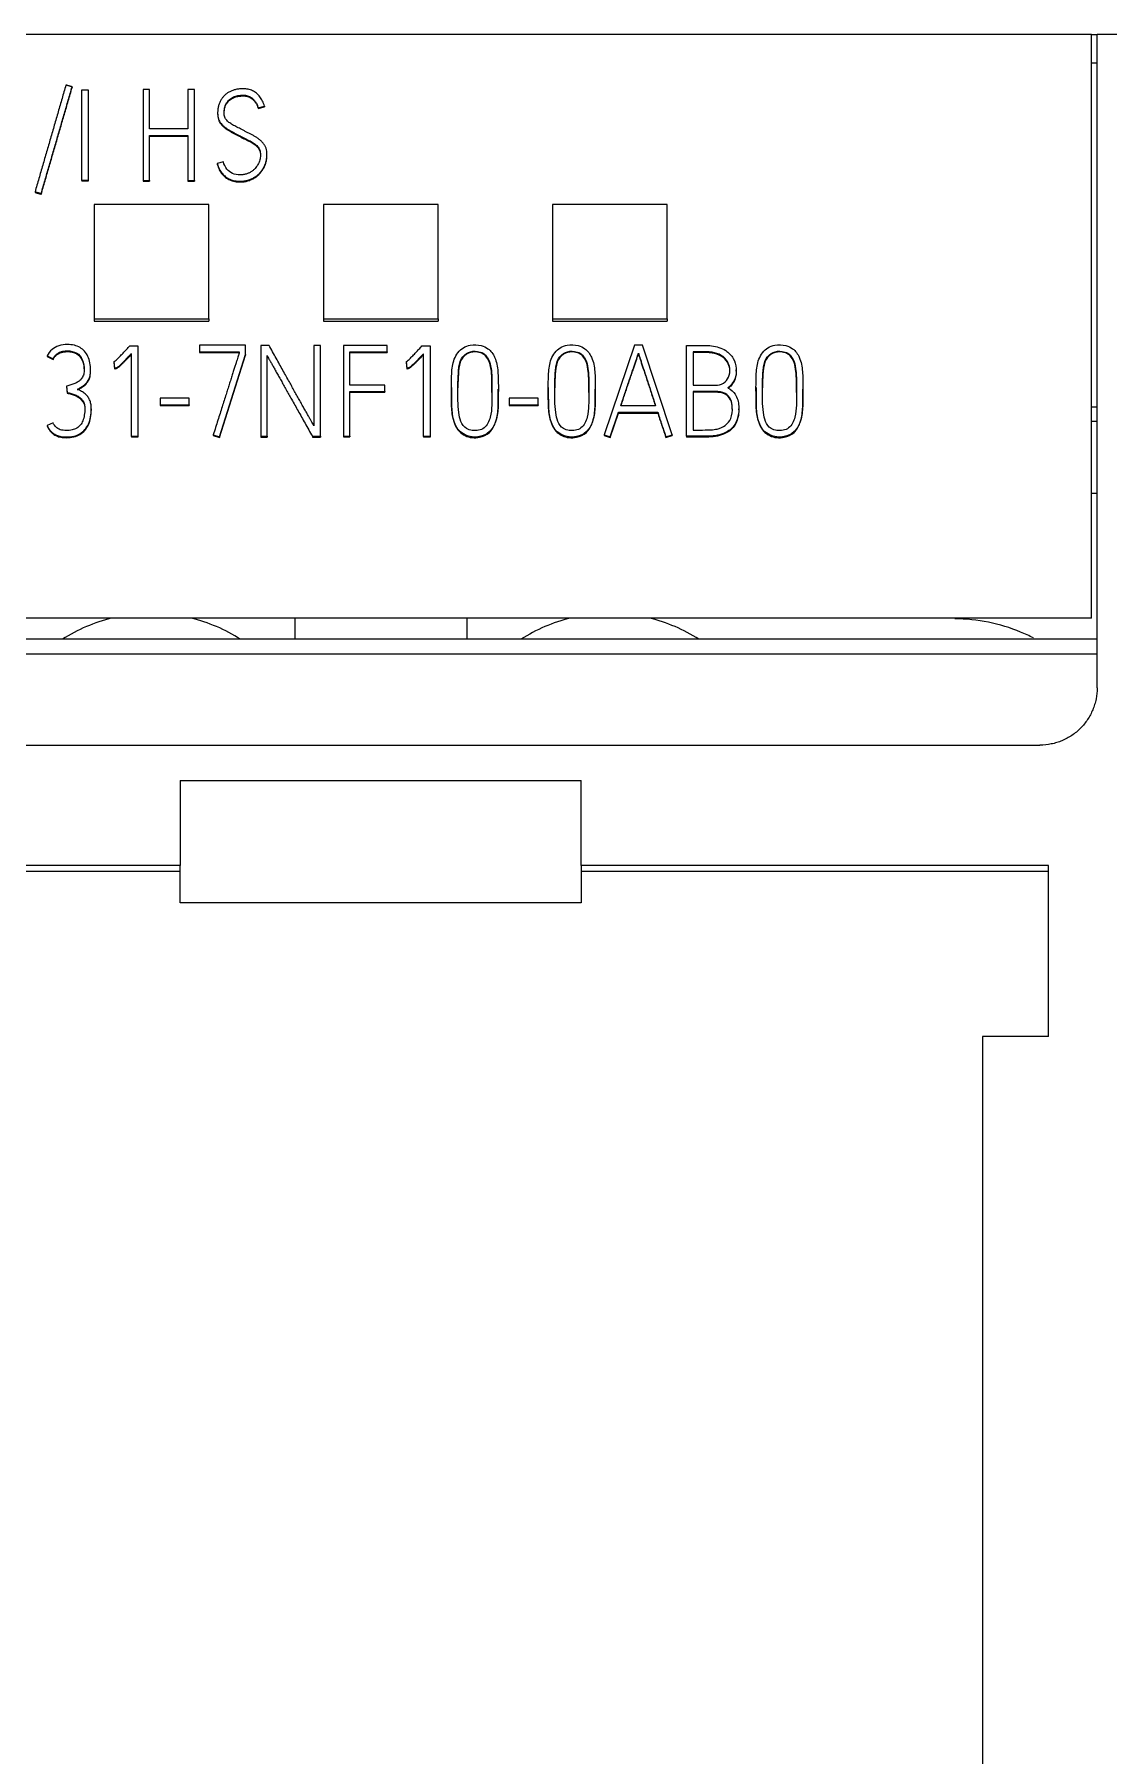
# Model space of a CAD drawing. Header units: millimetres. Extents: x 4137 to 6698, y 1400 to 3585.
# Drawn here: x 5984.41 to 6003.15, y 3342.76 to 3372.78 of the extents above; entities that cross this region are included whole.
import ezdxf

# ---------------------------------------------------------------- set-up
doc = ezdxf.new("R2010")
doc.units = ezdxf.units.MM
doc.layers.add('000-PI-Oprema', color=30, linetype='Continuous', lineweight=5)

msp = doc.modelspace()

# ---------------------------------------------------------------- linework, layer by layer
at = {"layer": '000-PI-Oprema', "color": 0, "linetype": 'ByBlock', "lineweight": 0}
for p, q in [((6002.848, 3372.785), (5978.048, 3372.785)), ((6002.848, 3372.785), (6002.948, 3372.785)), ((6002.848, 3362.602), (6002.848, 3372.785)), ((6007.848, 3372.785), (6002.948, 3372.785)), ((6002.948, 3372.285), (6002.848, 3372.285)), ((5985.064, 3371.87), (5985.064, 3371.858)), ((5986.304, 3371.822), (5986.304, 3370.239)), ((5986.415, 3371.822), (5986.304, 3371.822)), ((5986.415, 3371.135), (5986.415, 3371.822)), ((5987.198, 3371.822), (5987.085, 3371.822)), ((5987.085, 3371.822), (5987.085, 3371.135)), ((5987.198, 3370.239), (5987.198, 3371.822)), ((5988.312, 3371.503), (5988.421, 3371.533)), ((5988.312, 3371.49), (5988.421, 3371.521)), ((5988.312, 3371.503), (5988.312, 3371.49)), ((5988.421, 3371.533), (5988.421, 3371.521)), ((5987.602, 3371.413), (5987.602, 3371.401)), ((5987.085, 3371.135), (5986.415, 3371.135)), ((5986.415, 3370.239), (5986.415, 3371.023)), ((5986.415, 3371.023), (5987.085, 3371.023)), ((5986.415, 3371.01), (5987.085, 3371.01)), ((5987.085, 3371.023), (5987.085, 3370.239)), ((5987.704, 3370.561), (5987.596, 3370.53)), ((5988.463, 3370.675), (5988.463, 3370.688)), ((5987.596, 3370.53), (5987.596, 3370.517)), ((5984.416, 3370.041), (5984.416, 3370.028)), ((5984.524, 3370.01), (5984.524, 3369.998)), ((5985.235, 3370.237), (5985.235, 3370.224)), ((5985.345, 3370.237), (5985.345, 3370.224)), ((5986.304, 3370.239), (5986.304, 3370.226)), ((5986.304, 3370.239), (5986.415, 3370.239)), ((5986.304, 3370.226), (5986.415, 3370.226)), ((5986.415, 3370.239), (5986.415, 3370.226)), ((5987.085, 3370.239), (5987.085, 3370.226)), ((5987.085, 3370.239), (5987.198, 3370.239)), ((5987.085, 3370.226), (5987.198, 3370.226)), ((5987.198, 3370.239), (5987.198, 3370.226)), ((5985.448, 3369.82), (5985.448, 3367.822)), ((5987.448, 3369.82), (5985.448, 3369.82)), ((5987.448, 3367.822), (5987.448, 3369.82)), ((5989.448, 3369.82), (5989.448, 3367.822)), ((5991.448, 3369.82), (5989.448, 3369.82)), ((5991.448, 3367.822), (5991.448, 3369.82)), ((5993.448, 3369.82), (5993.448, 3367.822)), ((5995.448, 3369.82), (5993.448, 3369.82)), ((5995.448, 3367.822), (5995.448, 3369.82)), ((5985.448, 3367.822), (5985.448, 3367.783)), ((5985.448, 3367.822), (5987.448, 3367.822)), ((5985.448, 3367.783), (5987.448, 3367.783)), ((5987.448, 3367.822), (5987.448, 3367.783)), ((5989.448, 3367.822), (5989.448, 3367.783)), ((5989.448, 3367.822), (5991.448, 3367.822)), ((5989.448, 3367.783), (5991.448, 3367.783)), ((5991.448, 3367.822), (5991.448, 3367.783)), ((5993.448, 3367.822), (5993.448, 3367.783)), ((5993.448, 3367.822), (5995.448, 3367.822)), ((5993.448, 3367.783), (5995.448, 3367.783)), ((5995.448, 3367.822), (5995.448, 3367.783)), ((5986.069, 3367.352), (5986.209, 3367.352)), ((5986.209, 3367.352), (5986.209, 3365.771)), ((5987.289, 3367.363), (5987.289, 3367.25)), ((5988.088, 3367.363), (5987.289, 3367.363)), ((5988.088, 3367.202), (5988.088, 3367.363)), ((5988.355, 3367.36), (5988.355, 3365.773)), ((5988.499, 3367.36), (5988.355, 3367.36)), ((5989.395, 3367.36), (5989.282, 3367.36)), ((5989.282, 3367.36), (5989.282, 3365.956)), ((5989.395, 3365.773), (5989.395, 3367.36)), ((5989.797, 3367.36), (5989.797, 3365.778)), ((5990.558, 3367.36), (5989.797, 3367.36)), ((5990.558, 3367.248), (5990.558, 3367.36)), ((5991.168, 3367.352), (5991.308, 3367.352)), ((5991.308, 3367.352), (5991.308, 3365.771)), ((5994.874, 3367.363), (5994.344, 3365.798)), ((5995.016, 3367.363), (5994.874, 3367.363)), ((5995.534, 3365.798), (5995.016, 3367.363)), ((5995.784, 3365.773), (5995.784, 3367.358)), ((5984.629, 3367.176), (5984.629, 3367.163)), ((5984.629, 3367.176), (5984.731, 3367.125)), ((5984.629, 3367.163), (5984.731, 3367.112)), ((5984.731, 3367.125), (5984.731, 3367.112)), ((5985.8, 3367.077), (5985.8, 3367.064)), ((5985.807, 3366.96), (5985.8, 3367.077)), ((5985.807, 3366.947), (5985.8, 3367.064)), ((5985.807, 3366.96), (5985.807, 3366.947)), ((5986.098, 3365.771), (5986.098, 3367.215)), ((5987.289, 3367.25), (5987.289, 3367.238)), ((5987.289, 3367.25), (5987.977, 3367.25)), ((5987.289, 3367.238), (5987.977, 3367.238)), ((5987.633, 3365.767), (5988.088, 3367.202)), ((5987.633, 3365.754), (5988.088, 3367.189)), ((5987.977, 3367.25), (5987.977, 3367.22)), ((5988.088, 3367.202), (5988.088, 3367.189)), ((5988.466, 3365.773), (5988.466, 3367.182)), ((5989.91, 3366.667), (5989.91, 3367.248)), ((5989.91, 3367.248), (5990.558, 3367.248)), ((5989.91, 3367.236), (5990.558, 3367.236)), ((5990.558, 3367.248), (5990.558, 3367.236)), ((5990.9, 3367.077), (5990.9, 3367.064)), ((5990.907, 3366.96), (5990.9, 3367.077)), ((5990.907, 3366.947), (5990.9, 3367.064)), ((5990.907, 3366.96), (5990.907, 3366.947)), ((5991.197, 3365.771), (5991.197, 3367.215)), ((5994.945, 3367.222), (5994.945, 3367.209)), ((5995.897, 3367.246), (5995.897, 3366.665)), ((5985.385, 3366.915), (5985.385, 3366.936)), ((5990.518, 3366.667), (5989.91, 3366.667)), ((5990.518, 3366.557), (5990.518, 3366.667)), ((5996.652, 3366.91), (5996.652, 3366.931)), ((5984.968, 3366.647), (5984.968, 3366.635)), ((5984.968, 3366.647), (5984.975, 3366.537)), ((5984.968, 3366.635), (5984.975, 3366.525)), ((5984.975, 3366.537), (5984.975, 3366.525)), ((5986.599, 3366.436), (5986.599, 3366.324)), ((5987.105, 3366.436), (5986.599, 3366.436)), ((5987.105, 3366.324), (5987.105, 3366.436)), ((5989.91, 3365.778), (5989.91, 3366.557)), ((5989.91, 3366.557), (5990.518, 3366.557)), ((5989.91, 3366.544), (5990.518, 3366.544)), ((5990.518, 3366.557), (5990.518, 3366.544)), ((5991.681, 3366.624), (5991.681, 3366.612)), ((5992.5, 3366.581), (5992.5, 3366.593)), ((5992.691, 3366.436), (5992.691, 3366.324)), ((5993.197, 3366.436), (5992.691, 3366.436)), ((5993.197, 3366.324), (5993.197, 3366.436)), ((5993.372, 3366.624), (5993.372, 3366.612)), ((5994.191, 3366.581), (5994.191, 3366.593)), ((5995.897, 3366.555), (5995.897, 3365.883)), ((5996.996, 3366.624), (5996.996, 3366.612)), ((5997.815, 3366.581), (5997.815, 3366.593)), ((5985.399, 3366.228), (5985.399, 3366.25)), ((5986.599, 3366.324), (5986.599, 3366.311)), ((5986.599, 3366.324), (5987.105, 3366.324)), ((5986.599, 3366.311), (5987.105, 3366.311)), ((5987.105, 3366.324), (5987.105, 3366.311)), ((5992.691, 3366.324), (5992.691, 3366.311)), ((5992.691, 3366.324), (5993.197, 3366.324)), ((5992.691, 3366.311), (5993.197, 3366.311)), ((5993.197, 3366.324), (5993.197, 3366.311)), ((5994.451, 3365.762), (5994.597, 3366.192)), ((5994.451, 3365.75), (5994.597, 3366.179)), ((5994.597, 3366.192), (5994.597, 3366.179)), ((5994.597, 3366.192), (5995.283, 3366.192)), ((5994.597, 3366.179), (5995.283, 3366.179)), ((5995.245, 3366.304), (5994.635, 3366.304)), ((5995.283, 3366.192), (5995.283, 3366.179)), ((5996.697, 3366.238), (5996.697, 3366.251)), ((6002.848, 3366.285), (6002.948, 3366.285)), ((5984.731, 3366.009), (5984.629, 3365.963)), ((5984.629, 3365.963), (5984.629, 3365.95)), ((5986.098, 3365.771), (5986.098, 3365.759)), ((5986.209, 3365.771), (5986.098, 3365.771)), ((5986.209, 3365.759), (5986.098, 3365.759)), ((5986.209, 3365.771), (5986.209, 3365.759)), ((5987.527, 3365.802), (5987.527, 3365.789)), ((5987.527, 3365.802), (5987.633, 3365.767)), ((5987.527, 3365.789), (5987.633, 3365.754)), ((5987.633, 3365.767), (5987.633, 3365.754)), ((5988.355, 3365.773), (5988.466, 3365.773)), ((5988.355, 3365.773), (5988.355, 3365.761)), ((5988.355, 3365.761), (5988.466, 3365.761)), ((5988.466, 3365.773), (5988.466, 3365.761)), ((5989.256, 3365.773), (5989.256, 3365.761)), ((5989.256, 3365.773), (5989.395, 3365.773)), ((5989.256, 3365.761), (5989.395, 3365.761)), ((5989.395, 3365.773), (5989.395, 3365.761)), ((5989.797, 3365.778), (5989.797, 3365.765)), ((5989.797, 3365.778), (5989.91, 3365.778)), ((5989.797, 3365.765), (5989.91, 3365.765)), ((5989.91, 3365.778), (5989.91, 3365.765)), ((5991.308, 3365.771), (5991.197, 3365.771)), ((5991.197, 3365.771), (5991.197, 3365.759)), ((5991.308, 3365.759), (5991.197, 3365.759)), ((5991.308, 3365.771), (5991.308, 3365.759)), ((5994.344, 3365.798), (5994.344, 3365.785)), ((5994.344, 3365.798), (5994.451, 3365.762)), ((5994.344, 3365.785), (5994.451, 3365.75)), ((5994.451, 3365.762), (5994.451, 3365.75)), ((5995.425, 3365.762), (5995.534, 3365.798)), ((5995.425, 3365.75), (5995.534, 3365.785)), ((5995.425, 3365.762), (5995.425, 3365.75)), ((5995.534, 3365.798), (5995.534, 3365.785)), ((5995.784, 3365.773), (5995.784, 3365.761)), ((6002.848, 3366.035), (6002.948, 3366.035)), ((6002.848, 3364.78), (6002.948, 3364.78)), ((6002.848, 3362.602), (5978.048, 3362.602)), ((5988.948, 3362.602), (5988.948, 3362.234)), ((5991.948, 3362.602), (5991.948, 3362.234)), ((6002.948, 3362.234), (5977.948, 3362.234)), ((6002.948, 3361.97), (5977.948, 3361.97)), ((5978.948, 3360.385), (6001.948, 3360.385)), ((6001.952, 3360.385), (6001.951, 3360.385)), ((5993.948, 3359.763), (5986.948, 3359.763)), ((5986.948, 3358.285), (5978.798, 3358.285)), ((5986.948, 3358.179), (5986.948, 3358.285)), ((5993.948, 3358.285), (5993.948, 3358.179)), ((6002.098, 3358.285), (5993.948, 3358.285)), ((6002.098, 3355.305), (6002.098, 3358.285)), ((5986.948, 3358.179), (5978.798, 3358.179)), ((5986.948, 3357.635), (5986.948, 3358.179)), ((5993.948, 3358.179), (5993.948, 3357.635)), ((6002.098, 3358.179), (5993.948, 3358.179)), ((5993.948, 3357.635), (5986.948, 3357.635)), ((6002.098, 3355.305), (6000.948, 3355.305))]:
    msp.add_line(p, q, dxfattribs=at)
for centre, start, end in [((5986.448, 3359.785), 103.753, 122.3801), ((5986.448, 3359.785), 57.6199, 76.247), ((5994.448, 3359.785), 103.753, 122.3801), ((5994.448, 3359.785), 57.6199, 76.247)]:
    msp.add_arc(centre, 2.9, start, end, dxfattribs=at)
for points, knots in [([(6002.948, 3361.97), (6002.948, 3364.491), (6002.948, 3368.097), (6002.948, 3371.7), (6002.948, 3372.785)], [0, 0, 0, 0, 0.698854, 1, 1, 1, 1]), ([(5988.421, 3371.533), (5988.412, 3371.564), (5988.39, 3371.622), (5988.342, 3371.698), (5988.283, 3371.76), (5988.214, 3371.805), (5988.135, 3371.832), (5988.057, 3371.839), (5987.986, 3371.835), (5987.923, 3371.825), (5987.866, 3371.809), (5987.813, 3371.786), (5987.765, 3371.757), (5987.723, 3371.723), (5987.688, 3371.682), (5987.657, 3371.637), (5987.633, 3371.586), (5987.615, 3371.531), (5987.605, 3371.472), (5987.601, 3371.413), (5987.605, 3371.359), (5987.616, 3371.311), (5987.635, 3371.269), (5987.661, 3371.232), (5987.692, 3371.198), (5987.727, 3371.167), (5987.765, 3371.139), (5987.807, 3371.112), (5987.852, 3371.088), (5987.899, 3371.065), (5987.946, 3371.04), (5987.992, 3371.014), (5988.038, 3370.99), (5988.082, 3370.968), (5988.125, 3370.947), (5988.167, 3370.927), (5988.205, 3370.905), (5988.24, 3370.883), (5988.272, 3370.858), (5988.298, 3370.831), (5988.321, 3370.802), (5988.339, 3370.769), (5988.348, 3370.73), (5988.351, 3370.691), (5988.349, 3370.652), (5988.342, 3370.615), (5988.332, 3370.575), (5988.317, 3370.535), (5988.296, 3370.497), (5988.271, 3370.461), (5988.24, 3370.427), (5988.203, 3370.397), (5988.16, 3370.371), (5988.111, 3370.35), (5988.055, 3370.338), (5987.971, 3370.333), (5987.861, 3370.348), (5987.753, 3370.434), (5987.713, 3370.516), (5987.704, 3370.561)], [0, 0, 0, 0, 0.029502, 0.056552, 0.082213, 0.107035, 0.131706, 0.157625, 0.177725, 0.196768, 0.215008, 0.232485, 0.249262, 0.265692, 0.282067, 0.298646, 0.315747, 0.333416, 0.35172, 0.370963, 0.387214, 0.402039, 0.415923, 0.429557, 0.443355, 0.457518, 0.472137, 0.48722, 0.502837, 0.518847, 0.535063, 0.551489, 0.567151, 0.582304, 0.596956, 0.611001, 0.624363, 0.637091, 0.649186, 0.660727, 0.671894, 0.683121, 0.695107, 0.708316, 0.719066, 0.730707, 0.743348, 0.756492, 0.769735, 0.783289, 0.797204, 0.811603, 0.826753, 0.842746, 0.859925, 0.878764, 0.920226, 0.957605, 1, 1, 1, 1]), ([(5987.596, 3370.53), (5987.605, 3370.498), (5987.628, 3370.439), (5987.677, 3370.361), (5987.74, 3370.299), (5987.815, 3370.255), (5987.902, 3370.229), (5987.987, 3370.222), (5988.064, 3370.227), (5988.131, 3370.24), (5988.192, 3370.263), (5988.247, 3370.293), (5988.297, 3370.328), (5988.34, 3370.369), (5988.377, 3370.415), (5988.408, 3370.465), (5988.432, 3370.518), (5988.45, 3370.574), (5988.461, 3370.631), (5988.465, 3370.689), (5988.461, 3370.745), (5988.449, 3370.798), (5988.427, 3370.845), (5988.399, 3370.886), (5988.366, 3370.923), (5988.328, 3370.955), (5988.286, 3370.985), (5988.242, 3371.013), (5988.194, 3371.037), (5988.144, 3371.062), (5988.095, 3371.087), (5988.048, 3371.112), (5988.003, 3371.136), (5987.961, 3371.157), (5987.92, 3371.178), (5987.882, 3371.197), (5987.847, 3371.218), (5987.815, 3371.239), (5987.786, 3371.261), (5987.762, 3371.285), (5987.741, 3371.312), (5987.726, 3371.341), (5987.717, 3371.375), (5987.714, 3371.42), (5987.718, 3371.473), (5987.73, 3371.531), (5987.751, 3371.578), (5987.779, 3371.617), (5987.809, 3371.65), (5987.843, 3371.675), (5987.879, 3371.694), (5987.917, 3371.709), (5987.954, 3371.717), (5987.99, 3371.721), (5988.022, 3371.724), (5988.055, 3371.726), (5988.089, 3371.723), (5988.126, 3371.716), (5988.158, 3371.703), (5988.187, 3371.686), (5988.213, 3371.667), (5988.235, 3371.645), (5988.254, 3371.622), (5988.271, 3371.598), (5988.285, 3371.573), (5988.296, 3371.548), (5988.305, 3371.525), (5988.31, 3371.51), (5988.312, 3371.503)], [0, 0, 0, 0, 0.030216, 0.057834, 0.084112, 0.110126, 0.13699, 0.166062, 0.187444, 0.207786, 0.227532, 0.246694, 0.265147, 0.28321, 0.301078, 0.318906, 0.33698, 0.354995, 0.372624, 0.390132, 0.408102, 0.424528, 0.439934, 0.454952, 0.469937, 0.485134, 0.500714, 0.516729, 0.533253, 0.550073, 0.566929, 0.583824, 0.598837, 0.613277, 0.627146, 0.64033, 0.652736, 0.664395, 0.675364, 0.685785, 0.695827, 0.705789, 0.716159, 0.727332, 0.74751, 0.765141, 0.780786, 0.795151, 0.808601, 0.821478, 0.833928, 0.845962, 0.857807, 0.868933, 0.878649, 0.88698, 0.899043, 0.910208, 0.920757, 0.930874, 0.940594, 0.950061, 0.959303, 0.96829, 0.9771, 0.985473, 0.993098, 1, 1, 1, 1]), ([(5987.715, 3371.405), (5987.716, 3371.425), (5987.718, 3371.463), (5987.73, 3371.518), (5987.751, 3371.565), (5987.779, 3371.604), (5987.809, 3371.637), (5987.843, 3371.662), (5987.879, 3371.682), (5987.917, 3371.696), (5987.954, 3371.704), (5987.99, 3371.708), (5988.022, 3371.711), (5988.055, 3371.713), (5988.089, 3371.711), (5988.126, 3371.703), (5988.158, 3371.69), (5988.187, 3371.673), (5988.213, 3371.654), (5988.235, 3371.632), (5988.254, 3371.609), (5988.271, 3371.585), (5988.285, 3371.56), (5988.296, 3371.535), (5988.305, 3371.512), (5988.31, 3371.497), (5988.312, 3371.49)], [0, 0, 0, 0, 0.065823, 0.131059, 0.188942, 0.242091, 0.291852, 0.339495, 0.385558, 0.430084, 0.473906, 0.515072, 0.551021, 0.581842, 0.626473, 0.667782, 0.706813, 0.744244, 0.780205, 0.815232, 0.849428, 0.882676, 0.915274, 0.946254, 0.974465, 1, 1, 1, 1]), ([(5987.602, 3371.407), (5987.602, 3371.404), (5987.602, 3371.383), (5987.605, 3371.346), (5987.616, 3371.298), (5987.635, 3371.256), (5987.661, 3371.219), (5987.692, 3371.185), (5987.727, 3371.154), (5987.765, 3371.126), (5987.807, 3371.1), (5987.852, 3371.076), (5987.899, 3371.052), (5987.946, 3371.027), (5987.992, 3371.002), (5988.038, 3370.977), (5988.082, 3370.955), (5988.125, 3370.935), (5988.167, 3370.915), (5988.205, 3370.893), (5988.24, 3370.87), (5988.272, 3370.846), (5988.298, 3370.819), (5988.321, 3370.789), (5988.339, 3370.756), (5988.348, 3370.718), (5988.35, 3370.691), (5988.35, 3370.677)], [0, 0, 0, 0, 0.008262, 0.056111, 0.099761, 0.14064, 0.180782, 0.221408, 0.263107, 0.306149, 0.350557, 0.396538, 0.443676, 0.491422, 0.539784, 0.585899, 0.630514, 0.673652, 0.715005, 0.754346, 0.79182, 0.827432, 0.861414, 0.894293, 0.927346, 0.962637, 1, 1, 1, 1]), ([(5987.596, 3370.517), (5987.605, 3370.486), (5987.628, 3370.426), (5987.677, 3370.348), (5987.74, 3370.287), (5987.815, 3370.242), (5987.902, 3370.216), (5987.987, 3370.209), (5988.064, 3370.214), (5988.131, 3370.227), (5988.192, 3370.25), (5988.247, 3370.28), (5988.297, 3370.316), (5988.34, 3370.356), (5988.377, 3370.402), (5988.408, 3370.452), (5988.432, 3370.506), (5988.45, 3370.561), (5988.461, 3370.618), (5988.463, 3370.657), (5988.463, 3370.677), (5988.463, 3370.677)], [0, 0, 0, 0, 0.077352, 0.148056, 0.215328, 0.281923, 0.350695, 0.425118, 0.479856, 0.531932, 0.582482, 0.631538, 0.678776, 0.725017, 0.770759, 0.816399, 0.862669, 0.908787, 0.953917, 0.998739, 1, 1, 1, 1]), ([(5985.159, 3366.597), (5985.168, 3366.601), (5985.186, 3366.61), (5985.213, 3366.626), (5985.239, 3366.642), (5985.265, 3366.66), (5985.29, 3366.681), (5985.313, 3366.704), (5985.334, 3366.731), (5985.351, 3366.761), (5985.367, 3366.794), (5985.378, 3366.832), (5985.384, 3366.876), (5985.387, 3366.951), (5985.379, 3367.051), (5985.345, 3367.167), (5985.286, 3367.26), (5985.204, 3367.327), (5985.099, 3367.367), (5984.972, 3367.378), (5984.834, 3367.363), (5984.706, 3367.292), (5984.648, 3367.219), (5984.629, 3367.176)], [0, 0, 0, 0, 0.019459, 0.039301, 0.05955, 0.080105, 0.100989, 0.122386, 0.144292, 0.16684, 0.190353, 0.215738, 0.244087, 0.27581, 0.363621, 0.439823, 0.508996, 0.575574, 0.644592, 0.722009, 0.822031, 0.909956, 1, 1, 1, 1]), ([(5984.731, 3367.125), (5984.736, 3367.134), (5984.746, 3367.152), (5984.763, 3367.176), (5984.782, 3367.197), (5984.803, 3367.213), (5984.824, 3367.228), (5984.846, 3367.239), (5984.868, 3367.247), (5984.891, 3367.254), (5984.915, 3367.258), (5984.938, 3367.261), (5984.961, 3367.263), (5985.031, 3367.265), (5985.15, 3367.246), (5985.262, 3367.104), (5985.275, 3366.971), (5985.271, 3366.878), (5985.262, 3366.838), (5985.246, 3366.804), (5985.225, 3366.774), (5985.201, 3366.749), (5985.174, 3366.727), (5985.143, 3366.709), (5985.111, 3366.693), (5985.076, 3366.68), (5985.04, 3366.669), (5985.004, 3366.658), (5984.98, 3366.651), (5984.968, 3366.647)], [0, 0, 0, 0, 0.025161, 0.048595, 0.070641, 0.091589, 0.111603, 0.13094, 0.14993, 0.168791, 0.187661, 0.206323, 0.224495, 0.242226, 0.372375, 0.490579, 0.643633, 0.679942, 0.712328, 0.741834, 0.769901, 0.797396, 0.824894, 0.852838, 0.881452, 0.911007, 0.940973, 0.970636, 1, 1, 1, 1]), ([(5985.8, 3367.077), (5985.82, 3367.093), (5985.856, 3367.125), (5985.911, 3367.181), (5985.963, 3367.236), (5986.018, 3367.295), (5986.051, 3367.332), (5986.069, 3367.352)], [0, 0, 0, 0, 0.198846, 0.377684, 0.606339, 0.795382, 1, 1, 1, 1]), ([(5989.282, 3365.956), (5989.277, 3365.965), (5989.266, 3365.986), (5989.245, 3366.023), (5989.22, 3366.069), (5989.189, 3366.123), (5989.155, 3366.183), (5989.118, 3366.249), (5989.078, 3366.321), (5989.035, 3366.397), (5988.991, 3366.476), (5988.946, 3366.558), (5988.9, 3366.64), (5988.832, 3366.761), (5988.74, 3366.926), (5988.622, 3367.139), (5988.541, 3367.285), (5988.499, 3367.36)], [0, 0, 0, 0, 0.019057, 0.045144, 0.078261, 0.117077, 0.160259, 0.207807, 0.259003, 0.31313, 0.370188, 0.428711, 0.487234, 0.545757, 0.688172, 0.839586, 1, 1, 1, 1]), ([(5990.9, 3367.077), (5990.919, 3367.093), (5990.956, 3367.125), (5991.01, 3367.181), (5991.063, 3367.236), (5991.117, 3367.295), (5991.151, 3367.332), (5991.168, 3367.352)], [0, 0, 0, 0, 0.198846, 0.377684, 0.606339, 0.795382, 1, 1, 1, 1]), ([(5992.011, 3367.363), (5991.968, 3367.355), (5991.844, 3367.314), (5991.71, 3367.122), (5991.678, 3366.825), (5991.682, 3366.528), (5991.681, 3366.273), (5991.711, 3366.063), (5991.771, 3365.898), (5991.953, 3365.764), (5992.155, 3365.745), (5992.359, 3365.84), (5992.469, 3366.034), (5992.5, 3366.267), (5992.5, 3366.522), (5992.501, 3366.776), (5992.489, 3366.989), (5992.436, 3367.174), (5992.345, 3367.3), (5992.185, 3367.372), (5992.074, 3367.374), (5992.011, 3367.363)], [0, 0, 0, 0, 0.03125, 0.09375, 0.15625, 0.25, 0.3125, 0.34375, 0.40625, 0.4375, 0.5, 0.546875, 0.59375, 0.65625, 0.71875, 0.78125, 0.84375, 0.875, 0.921875, 0.953125, 1, 1, 1, 1]), ([(5992.237, 3367.222), (5992.207, 3367.24), (5992.118, 3367.263), (5991.973, 3367.255), (5991.83, 3367.121), (5991.805, 3366.922), (5991.792, 3366.716), (5991.795, 3366.538), (5991.795, 3366.363), (5991.804, 3366.205), (5991.837, 3366.032), (5991.921, 3365.907), (5992.081, 3365.862), (5992.273, 3365.889), (5992.374, 3366.11), (5992.389, 3366.347), (5992.389, 3366.596), (5992.388, 3366.823), (5992.372, 3366.999), (5992.329, 3367.134), (5992.267, 3367.204), (5992.237, 3367.222)], [0, 0, 0, 0, 0.03125, 0.078125, 0.125, 0.1875, 0.25, 0.3125, 0.34375, 0.40625, 0.453125, 0.5, 0.53125, 0.59375, 0.65625, 0.71875, 0.8125, 0.875, 0.921875, 0.96875, 1, 1, 1, 1]), ([(5993.702, 3367.363), (5993.659, 3367.355), (5993.535, 3367.314), (5993.401, 3367.122), (5993.369, 3366.825), (5993.373, 3366.528), (5993.372, 3366.273), (5993.402, 3366.063), (5993.462, 3365.898), (5993.644, 3365.764), (5993.846, 3365.745), (5994.05, 3365.84), (5994.16, 3366.034), (5994.191, 3366.267), (5994.191, 3366.522), (5994.192, 3366.776), (5994.18, 3366.989), (5994.127, 3367.174), (5994.036, 3367.3), (5993.876, 3367.372), (5993.765, 3367.374), (5993.702, 3367.363)], [0, 0, 0, 0, 0.03125, 0.09375, 0.15625, 0.25, 0.3125, 0.34375, 0.40625, 0.4375, 0.5, 0.546875, 0.59375, 0.65625, 0.71875, 0.78125, 0.84375, 0.875, 0.921875, 0.953125, 1, 1, 1, 1]), ([(5993.928, 3367.222), (5993.898, 3367.24), (5993.809, 3367.263), (5993.664, 3367.255), (5993.521, 3367.121), (5993.496, 3366.922), (5993.483, 3366.716), (5993.486, 3366.538), (5993.486, 3366.363), (5993.495, 3366.205), (5993.528, 3366.032), (5993.612, 3365.907), (5993.772, 3365.862), (5993.964, 3365.889), (5994.065, 3366.11), (5994.08, 3366.347), (5994.08, 3366.596), (5994.078, 3366.823), (5994.063, 3366.999), (5994.02, 3367.134), (5993.958, 3367.204), (5993.928, 3367.222)], [0, 0, 0, 0, 0.03125, 0.078125, 0.125, 0.1875, 0.25, 0.3125, 0.34375, 0.40625, 0.453125, 0.5, 0.53125, 0.59375, 0.65625, 0.71875, 0.8125, 0.875, 0.921875, 0.96875, 1, 1, 1, 1]), ([(5995.784, 3367.358), (5995.843, 3367.359), (5995.989, 3367.356), (5996.222, 3367.369), (5996.457, 3367.297), (5996.612, 3367.142), (5996.662, 3366.962), (5996.644, 3366.8), (5996.581, 3366.685), (5996.53, 3366.637), (5996.506, 3366.619)], [0, 0, 0, 0, 0.121799, 0.300471, 0.478612, 0.608153, 0.736749, 0.853072, 0.938599, 1, 1, 1, 1]), ([(5997.326, 3367.363), (5997.283, 3367.355), (5997.159, 3367.314), (5997.025, 3367.122), (5996.993, 3366.825), (5996.997, 3366.528), (5996.996, 3366.273), (5997.026, 3366.063), (5997.086, 3365.898), (5997.268, 3365.764), (5997.47, 3365.745), (5997.674, 3365.84), (5997.784, 3366.034), (5997.815, 3366.267), (5997.815, 3366.522), (5997.816, 3366.776), (5997.804, 3366.989), (5997.751, 3367.174), (5997.66, 3367.3), (5997.5, 3367.372), (5997.389, 3367.374), (5997.326, 3367.363)], [0, 0, 0, 0, 0.03125, 0.09375, 0.15625, 0.25, 0.3125, 0.34375, 0.40625, 0.4375, 0.5, 0.546875, 0.59375, 0.65625, 0.71875, 0.78125, 0.84375, 0.875, 0.921875, 0.953125, 1, 1, 1, 1]), ([(5997.552, 3367.222), (5997.522, 3367.24), (5997.433, 3367.263), (5997.287, 3367.255), (5997.145, 3367.121), (5997.12, 3366.922), (5997.107, 3366.716), (5997.11, 3366.538), (5997.11, 3366.363), (5997.118, 3366.205), (5997.152, 3366.032), (5997.236, 3365.907), (5997.396, 3365.862), (5997.587, 3365.889), (5997.689, 3366.11), (5997.704, 3366.347), (5997.704, 3366.596), (5997.702, 3366.823), (5997.687, 3366.999), (5997.643, 3367.134), (5997.582, 3367.204), (5997.552, 3367.222)], [0, 0, 0, 0, 0.03125, 0.078125, 0.125, 0.1875, 0.25, 0.3125, 0.34375, 0.40625, 0.453125, 0.5, 0.53125, 0.59375, 0.65625, 0.71875, 0.8125, 0.875, 0.921875, 0.96875, 1, 1, 1, 1]), ([(5984.731, 3367.112), (5984.736, 3367.122), (5984.746, 3367.139), (5984.763, 3367.164), (5984.782, 3367.184), (5984.803, 3367.201), (5984.824, 3367.215), (5984.846, 3367.226), (5984.868, 3367.234), (5984.891, 3367.241), (5984.915, 3367.246), (5984.938, 3367.249), (5984.961, 3367.251), (5985.031, 3367.252), (5985.15, 3367.233), (5985.259, 3367.095), (5985.272, 3366.985), (5985.272, 3366.925)], [0, 0, 0, 0, 0.039855, 0.076975, 0.111896, 0.145077, 0.176779, 0.207409, 0.237489, 0.267365, 0.297255, 0.326816, 0.355601, 0.383686, 0.589842, 0.777078, 1, 1, 1, 1]), ([(5986.098, 3367.215), (5986.08, 3367.196), (5986.047, 3367.161), (5986, 3367.113), (5985.961, 3367.073), (5985.929, 3367.041), (5985.901, 3367.015), (5985.878, 3366.995), (5985.859, 3366.98), (5985.844, 3366.97), (5985.832, 3366.964), (5985.822, 3366.962), (5985.814, 3366.96), (5985.809, 3366.96), (5985.807, 3366.96)], [0, 0, 0, 0, 0.200504, 0.370797, 0.510902, 0.6264, 0.722885, 0.800448, 0.861213, 0.907383, 0.939504, 0.963232, 0.983337, 1, 1, 1, 1]), ([(5986.098, 3367.202), (5986.08, 3367.183), (5986.047, 3367.148), (5986, 3367.1), (5985.961, 3367.06), (5985.929, 3367.028), (5985.901, 3367.003), (5985.878, 3366.982), (5985.859, 3366.968), (5985.844, 3366.957), (5985.832, 3366.952), (5985.822, 3366.949), (5985.814, 3366.948), (5985.809, 3366.947), (5985.807, 3366.947)], [0, 0, 0, 0, 0.200504, 0.370797, 0.510902, 0.6264, 0.722885, 0.800448, 0.861213, 0.907383, 0.939504, 0.963232, 0.983337, 1, 1, 1, 1]), ([(5987.977, 3367.22), (5987.976, 3367.217), (5987.972, 3367.206), (5987.965, 3367.184), (5987.954, 3367.15), (5987.94, 3367.105), (5987.922, 3367.051), (5987.902, 3366.988), (5987.88, 3366.918), (5987.856, 3366.843), (5987.831, 3366.762), (5987.804, 3366.677), (5987.777, 3366.591), (5987.735, 3366.461), (5987.679, 3366.282), (5987.605, 3366.048), (5987.553, 3365.886), (5987.527, 3365.802)], [0, 0, 0, 0, 0.006664, 0.022274, 0.046836, 0.07897, 0.117297, 0.161819, 0.211415, 0.264968, 0.322476, 0.382404, 0.443215, 0.50491, 0.65714, 0.82217, 1, 1, 1, 1]), ([(5988.466, 3367.182), (5988.47, 3367.174), (5988.481, 3367.153), (5988.5, 3367.118), (5988.526, 3367.073), (5988.556, 3367.02), (5988.59, 3366.959), (5988.627, 3366.893), (5988.668, 3366.822), (5988.71, 3366.746), (5988.754, 3366.666), (5988.8, 3366.584), (5988.847, 3366.502), (5988.916, 3366.379), (5989.009, 3366.212), (5989.13, 3365.997), (5989.213, 3365.85), (5989.256, 3365.773)], [0, 0, 0, 0, 0.017881, 0.043036, 0.075471, 0.113785, 0.156579, 0.203853, 0.254825, 0.308715, 0.365522, 0.423995, 0.482881, 0.542179, 0.685414, 0.838021, 1, 1, 1, 1]), ([(5991.197, 3367.215), (5991.179, 3367.196), (5991.146, 3367.161), (5991.1, 3367.113), (5991.061, 3367.073), (5991.028, 3367.041), (5991, 3367.015), (5990.977, 3366.995), (5990.958, 3366.98), (5990.943, 3366.97), (5990.931, 3366.964), (5990.921, 3366.962), (5990.914, 3366.96), (5990.909, 3366.96), (5990.907, 3366.96)], [0, 0, 0, 0, 0.200504, 0.370797, 0.510902, 0.6264, 0.722885, 0.800448, 0.861213, 0.907383, 0.939504, 0.963232, 0.983337, 1, 1, 1, 1]), ([(5991.197, 3367.202), (5991.179, 3367.183), (5991.146, 3367.148), (5991.1, 3367.1), (5991.061, 3367.06), (5991.028, 3367.028), (5991, 3367.003), (5990.977, 3366.982), (5990.958, 3366.968), (5990.943, 3366.957), (5990.931, 3366.952), (5990.921, 3366.949), (5990.914, 3366.948), (5990.909, 3366.947), (5990.907, 3366.947)], [0, 0, 0, 0, 0.200504, 0.370797, 0.510902, 0.6264, 0.722885, 0.800448, 0.861213, 0.907383, 0.939504, 0.963232, 0.983337, 1, 1, 1, 1]), ([(5992.237, 3367.209), (5992.207, 3367.228), (5992.118, 3367.25), (5991.973, 3367.243), (5991.83, 3367.108), (5991.805, 3366.91), (5991.795, 3366.746), (5991.794, 3366.649), (5991.794, 3366.622)], [0, 0, 0, 0, 0.114194, 0.285486, 0.456777, 0.685166, 0.913555, 1, 1, 1, 1]), ([(5992.389, 3366.535), (5992.389, 3366.563), (5992.389, 3366.661), (5992.388, 3366.81), (5992.372, 3366.986), (5992.329, 3367.122), (5992.267, 3367.191), (5992.237, 3367.209)], [0, 0, 0, 0, 0.115044, 0.410029, 0.631268, 0.852507, 1, 1, 1, 1]), ([(5993.928, 3367.209), (5993.898, 3367.228), (5993.809, 3367.25), (5993.664, 3367.243), (5993.521, 3367.108), (5993.496, 3366.91), (5993.486, 3366.746), (5993.485, 3366.649), (5993.485, 3366.622)], [0, 0, 0, 0, 0.114194, 0.285486, 0.456777, 0.685166, 0.913555, 1, 1, 1, 1]), ([(5994.08, 3366.535), (5994.08, 3366.563), (5994.08, 3366.661), (5994.078, 3366.81), (5994.063, 3366.986), (5994.02, 3367.122), (5993.958, 3367.191), (5993.928, 3367.209)], [0, 0, 0, 0, 0.115044, 0.410029, 0.631268, 0.852507, 1, 1, 1, 1]), ([(5994.635, 3366.304), (5994.646, 3366.336), (5994.668, 3366.402), (5994.701, 3366.5), (5994.734, 3366.599), (5994.767, 3366.696), (5994.799, 3366.79), (5994.829, 3366.877), (5994.857, 3366.959), (5994.882, 3367.033), (5994.904, 3367.098), (5994.922, 3367.152), (5994.935, 3367.192), (5994.943, 3367.213), (5994.945, 3367.222)], [0, 0, 0, 0, 0.106118, 0.213594, 0.322428, 0.429305, 0.530911, 0.627246, 0.716632, 0.797389, 0.869519, 0.929228, 0.972722, 1, 1, 1, 1]), ([(5994.639, 3366.304), (5994.649, 3366.332), (5994.669, 3366.393), (5994.701, 3366.488), (5994.734, 3366.587), (5994.767, 3366.684), (5994.799, 3366.777), (5994.829, 3366.865), (5994.857, 3366.946), (5994.882, 3367.02), (5994.904, 3367.085), (5994.922, 3367.139), (5994.935, 3367.179), (5994.943, 3367.201), (5994.945, 3367.209)], [0, 0, 0, 0, 0.09357, 0.202554, 0.312916, 0.421294, 0.524326, 0.622014, 0.712654, 0.794544, 0.867687, 0.928234, 0.972339, 1, 1, 1, 1]), ([(5994.945, 3367.222), (5994.948, 3367.213), (5994.955, 3367.192), (5994.968, 3367.152), (5994.986, 3367.098), (5995.006, 3367.033), (5995.031, 3366.959), (5995.057, 3366.877), (5995.086, 3366.79), (5995.117, 3366.696), (5995.149, 3366.599), (5995.181, 3366.501), (5995.214, 3366.402), (5995.235, 3366.336), (5995.245, 3366.304)], [0, 0, 0, 0, 0.027336, 0.070868, 0.130595, 0.202708, 0.283396, 0.372662, 0.4689, 0.570509, 0.677489, 0.786433, 0.893936, 1, 1, 1, 1]), ([(5994.945, 3367.209), (5994.948, 3367.201), (5994.955, 3367.179), (5994.968, 3367.139), (5994.986, 3367.085), (5995.006, 3367.02), (5995.031, 3366.946), (5995.057, 3366.865), (5995.086, 3366.777), (5995.117, 3366.684), (5995.149, 3366.587), (5995.181, 3366.488), (5995.212, 3366.393), (5995.232, 3366.332), (5995.241, 3366.304)], [0, 0, 0, 0, 0.02772, 0.071862, 0.132428, 0.205553, 0.287375, 0.377893, 0.475483, 0.578518, 0.686999, 0.797473, 0.906485, 1, 1, 1, 1]), ([(5995.897, 3366.665), (5995.946, 3366.665), (5996.031, 3366.665), (5996.161, 3366.666), (5996.29, 3366.66), (5996.435, 3366.683), (5996.533, 3366.807), (5996.548, 3366.95), (5996.505, 3367.093), (5996.389, 3367.198), (5996.216, 3367.253), (5996.048, 3367.244), (5995.938, 3367.246), (5995.897, 3367.246)], [0, 0, 0, 0, 0.089881, 0.159215, 0.241238, 0.333496, 0.41712, 0.515535, 0.593949, 0.688978, 0.794399, 0.924872, 1, 1, 1, 1]), ([(5996.54, 3366.909), (5996.54, 3366.922), (5996.536, 3366.977), (5996.505, 3367.08), (5996.389, 3367.185), (5996.216, 3367.24), (5996.048, 3367.232), (5995.938, 3367.234), (5995.897, 3367.233)], [0, 0, 0, 0, 0.046506, 0.200835, 0.387866, 0.595348, 0.852137, 1, 1, 1, 1]), ([(5997.552, 3367.209), (5997.522, 3367.228), (5997.433, 3367.25), (5997.287, 3367.243), (5997.145, 3367.108), (5997.12, 3366.91), (5997.109, 3366.746), (5997.109, 3366.649), (5997.109, 3366.622)], [0, 0, 0, 0, 0.114194, 0.285486, 0.456777, 0.685166, 0.913555, 1, 1, 1, 1]), ([(5997.704, 3366.535), (5997.704, 3366.563), (5997.704, 3366.661), (5997.702, 3366.81), (5997.687, 3366.986), (5997.643, 3367.122), (5997.582, 3367.191), (5997.552, 3367.209)], [0, 0, 0, 0, 0.115044, 0.410029, 0.631268, 0.852507, 1, 1, 1, 1]), ([(5985.159, 3366.584), (5985.168, 3366.588), (5985.186, 3366.598), (5985.213, 3366.613), (5985.239, 3366.629), (5985.265, 3366.647), (5985.29, 3366.668), (5985.313, 3366.692), (5985.334, 3366.718), (5985.351, 3366.748), (5985.367, 3366.782), (5985.378, 3366.82), (5985.384, 3366.863), (5985.385, 3366.894), (5985.385, 3366.911), (5985.385, 3366.912)], [0, 0, 0, 0, 0.070239, 0.141859, 0.214947, 0.289138, 0.36452, 0.44175, 0.520823, 0.60221, 0.68708, 0.778706, 0.881031, 0.995537, 1, 1, 1, 1]), ([(5996.652, 3366.912), (5996.653, 3366.866), (5996.639, 3366.778), (5996.581, 3366.673), (5996.53, 3366.624), (5996.506, 3366.606)], [0, 0, 0, 0, 0.39415, 0.746816, 1, 1, 1, 1]), ([(5984.629, 3365.963), (5984.632, 3365.955), (5984.64, 3365.939), (5984.653, 3365.915), (5984.668, 3365.891), (5984.686, 3365.867), (5984.708, 3365.845), (5984.733, 3365.825), (5984.762, 3365.808), (5984.794, 3365.792), (5984.829, 3365.779), (5984.869, 3365.769), (5984.915, 3365.764), (5984.99, 3365.761), (5985.09, 3365.77), (5985.203, 3365.813), (5985.292, 3365.887), (5985.356, 3365.989), (5985.392, 3366.116), (5985.4, 3366.223), (5985.398, 3366.299), (5985.392, 3366.339), (5985.383, 3366.375), (5985.37, 3366.408), (5985.355, 3366.439), (5985.336, 3366.467), (5985.314, 3366.493), (5985.289, 3366.517), (5985.26, 3366.538), (5985.228, 3366.558), (5985.195, 3366.578), (5985.171, 3366.59), (5985.159, 3366.597)], [0, 0, 0, 0, 0.016308, 0.03331, 0.051065, 0.069403, 0.088334, 0.108132, 0.128912, 0.150812, 0.174077, 0.199384, 0.227539, 0.258836, 0.339488, 0.411171, 0.480216, 0.552248, 0.632093, 0.724403, 0.750895, 0.775618, 0.798835, 0.820921, 0.842207, 0.86296, 0.883743, 0.90511, 0.927322, 0.95053, 0.974743, 1, 1, 1, 1]), ([(5984.975, 3366.537), (5984.987, 3366.535), (5985.011, 3366.531), (5985.047, 3366.522), (5985.083, 3366.511), (5985.118, 3366.498), (5985.151, 3366.482), (5985.183, 3366.462), (5985.212, 3366.439), (5985.236, 3366.411), (5985.258, 3366.38), (5985.274, 3366.345), (5985.284, 3366.305), (5985.288, 3366.236), (5985.28, 3366.148), (5985.255, 3366.047), (5985.211, 3365.968), (5985.145, 3365.911), (5985.06, 3365.88), (5984.978, 3365.873), (5984.908, 3365.877), (5984.858, 3365.887), (5984.816, 3365.905), (5984.781, 3365.932), (5984.752, 3365.967), (5984.737, 3365.994), (5984.731, 3366.009)], [0, 0, 0, 0, 0.02738, 0.055263, 0.083718, 0.112185, 0.140262, 0.168233, 0.196053, 0.223907, 0.252387, 0.281692, 0.312418, 0.345525, 0.437535, 0.514429, 0.579935, 0.641132, 0.706523, 0.782286, 0.825991, 0.863975, 0.897416, 0.929394, 0.963085, 1, 1, 1, 1]), ([(5984.975, 3366.525), (5984.987, 3366.523), (5985.011, 3366.518), (5985.047, 3366.509), (5985.083, 3366.499), (5985.118, 3366.485), (5985.151, 3366.469), (5985.183, 3366.449), (5985.212, 3366.426), (5985.236, 3366.399), (5985.258, 3366.367), (5985.274, 3366.332), (5985.284, 3366.292), (5985.286, 3366.259), (5985.286, 3366.24), (5985.286, 3366.236)], [0, 0, 0, 0, 0.076955, 0.155321, 0.235296, 0.315307, 0.39422, 0.472835, 0.551025, 0.629313, 0.709358, 0.791722, 0.878079, 0.97113, 1, 1, 1, 1]), ([(5991.681, 3366.612), (5991.681, 3366.565), (5991.682, 3366.434), (5991.681, 3366.26), (5991.711, 3366.05), (5991.771, 3365.885), (5991.953, 3365.751), (5992.155, 3365.733), (5992.359, 3365.827), (5992.469, 3366.021), (5992.5, 3366.254), (5992.5, 3366.448), (5992.5, 3366.557), (5992.5, 3366.581)], [0, 0, 0, 0, 0.065476, 0.18556, 0.245602, 0.365686, 0.425728, 0.545812, 0.635875, 0.725938, 0.846022, 0.966106, 1, 1, 1, 1]), ([(5993.372, 3366.612), (5993.372, 3366.565), (5993.373, 3366.434), (5993.372, 3366.26), (5993.402, 3366.05), (5993.462, 3365.885), (5993.644, 3365.751), (5993.846, 3365.733), (5994.05, 3365.827), (5994.16, 3366.021), (5994.191, 3366.254), (5994.191, 3366.448), (5994.191, 3366.557), (5994.191, 3366.581)], [0, 0, 0, 0, 0.065476, 0.18556, 0.245602, 0.365686, 0.425728, 0.545812, 0.635875, 0.725938, 0.846022, 0.966106, 1, 1, 1, 1]), ([(5996.506, 3366.619), (5996.559, 3366.589), (5996.657, 3366.507), (5996.705, 3366.31), (5996.691, 3366.112), (5996.612, 3365.925), (5996.452, 3365.822), (5996.287, 3365.778), (5996.127, 3365.772), (5995.959, 3365.774), (5995.842, 3365.773), (5995.784, 3365.773)], [0, 0, 0, 0, 0.103943, 0.238103, 0.352261, 0.47238, 0.599265, 0.688206, 0.785795, 0.892897, 1, 1, 1, 1]), ([(5995.897, 3365.883), (5995.937, 3365.883), (5996.04, 3365.884), (5996.181, 3365.882), (5996.334, 3365.898), (5996.468, 3365.952), (5996.577, 3366.094), (5996.589, 3366.264), (5996.568, 3366.426), (5996.454, 3366.546), (5996.277, 3366.558), (5996.092, 3366.554), (5995.962, 3366.555), (5995.897, 3366.555)], [0, 0, 0, 0, 0.066156, 0.175169, 0.23737, 0.32413, 0.412445, 0.52466, 0.605148, 0.683631, 0.78156, 0.89078, 1, 1, 1, 1]), ([(5996.583, 3366.235), (5996.583, 3366.247), (5996.582, 3366.307), (5996.568, 3366.413), (5996.454, 3366.533), (5996.277, 3366.545), (5996.092, 3366.541), (5995.962, 3366.542), (5995.897, 3366.542)], [0, 0, 0, 0, 0.039686, 0.202294, 0.36085, 0.558693, 0.779347, 1, 1, 1, 1]), ([(5996.996, 3366.612), (5996.996, 3366.565), (5996.997, 3366.434), (5996.996, 3366.26), (5997.026, 3366.05), (5997.086, 3365.885), (5997.268, 3365.751), (5997.47, 3365.733), (5997.674, 3365.827), (5997.784, 3366.021), (5997.815, 3366.254), (5997.815, 3366.448), (5997.815, 3366.557), (5997.815, 3366.581)], [0, 0, 0, 0, 0.065476, 0.18556, 0.245602, 0.365686, 0.425728, 0.545812, 0.635875, 0.725938, 0.846022, 0.966106, 1, 1, 1, 1]), ([(5984.629, 3365.95), (5984.632, 3365.942), (5984.64, 3365.926), (5984.653, 3365.902), (5984.668, 3365.878), (5984.686, 3365.854), (5984.708, 3365.833), (5984.733, 3365.813), (5984.762, 3365.795), (5984.794, 3365.779), (5984.829, 3365.766), (5984.869, 3365.756), (5984.915, 3365.751), (5984.99, 3365.748), (5985.09, 3365.757), (5985.203, 3365.8), (5985.292, 3365.875), (5985.356, 3365.977), (5985.391, 3366.101), (5985.399, 3366.19), (5985.399, 3366.237)], [0, 0, 0, 0, 0.022676, 0.046318, 0.071006, 0.096504, 0.122828, 0.150357, 0.17925, 0.209702, 0.242052, 0.277241, 0.316391, 0.359908, 0.472053, 0.571728, 0.667735, 0.767894, 0.878918, 1, 1, 1, 1]), ([(5995.283, 3366.192), (5995.289, 3366.172), (5995.301, 3366.133), (5995.319, 3366.076), (5995.337, 3366.023), (5995.353, 3365.974), (5995.368, 3365.93), (5995.383, 3365.887), (5995.398, 3365.845), (5995.412, 3365.803), (5995.421, 3365.776), (5995.425, 3365.762)], [0, 0, 0, 0, 0.138948, 0.27018, 0.393699, 0.508312, 0.612826, 0.707241, 0.810993, 0.908573, 1, 1, 1, 1]), ([(5995.283, 3366.179), (5995.289, 3366.159), (5995.301, 3366.12), (5995.319, 3366.064), (5995.337, 3366.011), (5995.353, 3365.962), (5995.368, 3365.917), (5995.383, 3365.874), (5995.398, 3365.832), (5995.412, 3365.79), (5995.421, 3365.763), (5995.425, 3365.75)], [0, 0, 0, 0, 0.138948, 0.27018, 0.393699, 0.508312, 0.612826, 0.707241, 0.810993, 0.908573, 1, 1, 1, 1]), ([(5996.697, 3366.24), (5996.697, 3366.194), (5996.685, 3366.084), (5996.612, 3365.913), (5996.452, 3365.809), (5996.287, 3365.765), (5996.127, 3365.759), (5995.959, 3365.761), (5995.842, 3365.761), (5995.784, 3365.761)], [0, 0, 0, 0, 0.115677, 0.279669, 0.452899, 0.574324, 0.707557, 0.853779, 1, 1, 1, 1]), ([(6001.836, 3362.256), (6001.763, 3362.293), (6001.332, 3362.492), (6000.858, 3362.589), (6000.465, 3362.589), (6000.465, 3362.589), (6000.465, 3362.589)], [0, 0, 0, 0, 0.171752, 1, 1, 1, 1, 1, 1]), ([(6002.948, 3361.385), (6002.948, 3361.578), (6002.948, 3361.773), (6002.948, 3361.968), (6002.948, 3361.97)], [0, 0, 0, 0, 0.989298, 1, 1, 1, 1]), ([(6002.948, 3361.385), (6002.948, 3361.319), (6002.941, 3361.255), (6002.922, 3361.159), (6002.914, 3361.128), (6002.895, 3361.065), (6002.884, 3361.034), (6002.847, 3360.944), (6002.817, 3360.887), (6002.763, 3360.805), (6002.744, 3360.779), (6002.703, 3360.727), (6002.681, 3360.703), (6002.612, 3360.634), (6002.562, 3360.593), (6002.48, 3360.538), (6002.452, 3360.521), (6002.394, 3360.49), (6002.335, 3360.462), (6002.274, 3360.44), (6002.227, 3360.425), (6002.212, 3360.421), (6002.18, 3360.412), (6002.164, 3360.409), (6002.083, 3360.392), (6002.018, 3360.385), (6001.952, 3360.385)], [0, 0, 0, 0, 0.125, 0.125, 0.1875, 0.1875, 0.25, 0.25, 0.375, 0.375, 0.4375, 0.4375, 0.5, 0.5, 0.625, 0.625, 0.6875, 0.6875, 0.75, 0.8125, 0.8125, 0.84375, 0.84375, 0.875, 0.875, 1, 1, 1, 1]), ([(6000.948, 3355.305), (6000.948, 3353.282), (6000.948, 3344.733), (6000.948, 3331.587), (6000.948, 3317.02), (6000.948, 3302.81), (6000.948, 3288.516), (6000.948, 3273.029), (6000.948, 3260.271), (6000.948, 3251.39), (6000.948, 3247.132), (6000.948, 3246.334)], [0, 0, 0, 0, 0.055935, 0.236292, 0.362833, 0.457376, 0.627551, 0.756032, 0.883059, 0.978086, 1, 1, 1, 1])]:
    msp.add_open_spline(points, degree=3, knots=knots, dxfattribs=at)
for points, degree in [([(5984.955, 3371.901), (5984.416, 3370.041)], 1), ([(5984.524, 3370.01), (5985.064, 3371.87)], 1), ([(5984.524, 3369.998), (5985.064, 3371.858)], 1), ([(5985.064, 3371.87), (5984.955, 3371.901)], 1), ([(5985.235, 3370.237), (5985.235, 3371.82)], 1), ([(5985.235, 3371.82), (5985.345, 3371.82)], 1), ([(5985.345, 3371.82), (5985.345, 3370.237)], 1), ([(5984.416, 3370.041), (5984.524, 3370.01)], 1), ([(5984.416, 3370.028), (5984.524, 3369.998)], 1), ([(5985.345, 3370.237), (5985.235, 3370.237)], 1), ([(5985.345, 3370.224), (5985.235, 3370.224)], 1), ([(6001.948, 3360.385), (6001.949, 3360.385), (6001.95, 3360.385), (6001.951, 3360.385)], 3), ([(5986.948, 3359.768), (5986.948, 3359.274), (5986.948, 3358.779), (5986.948, 3358.285)], 3), ([(5993.948, 3358.285), (5993.948, 3358.779), (5993.948, 3359.274), (5993.948, 3359.768)], 3)]:
    msp.add_open_spline(points, degree=degree, dxfattribs=at)

doc.saveas('drawing.dxf')
